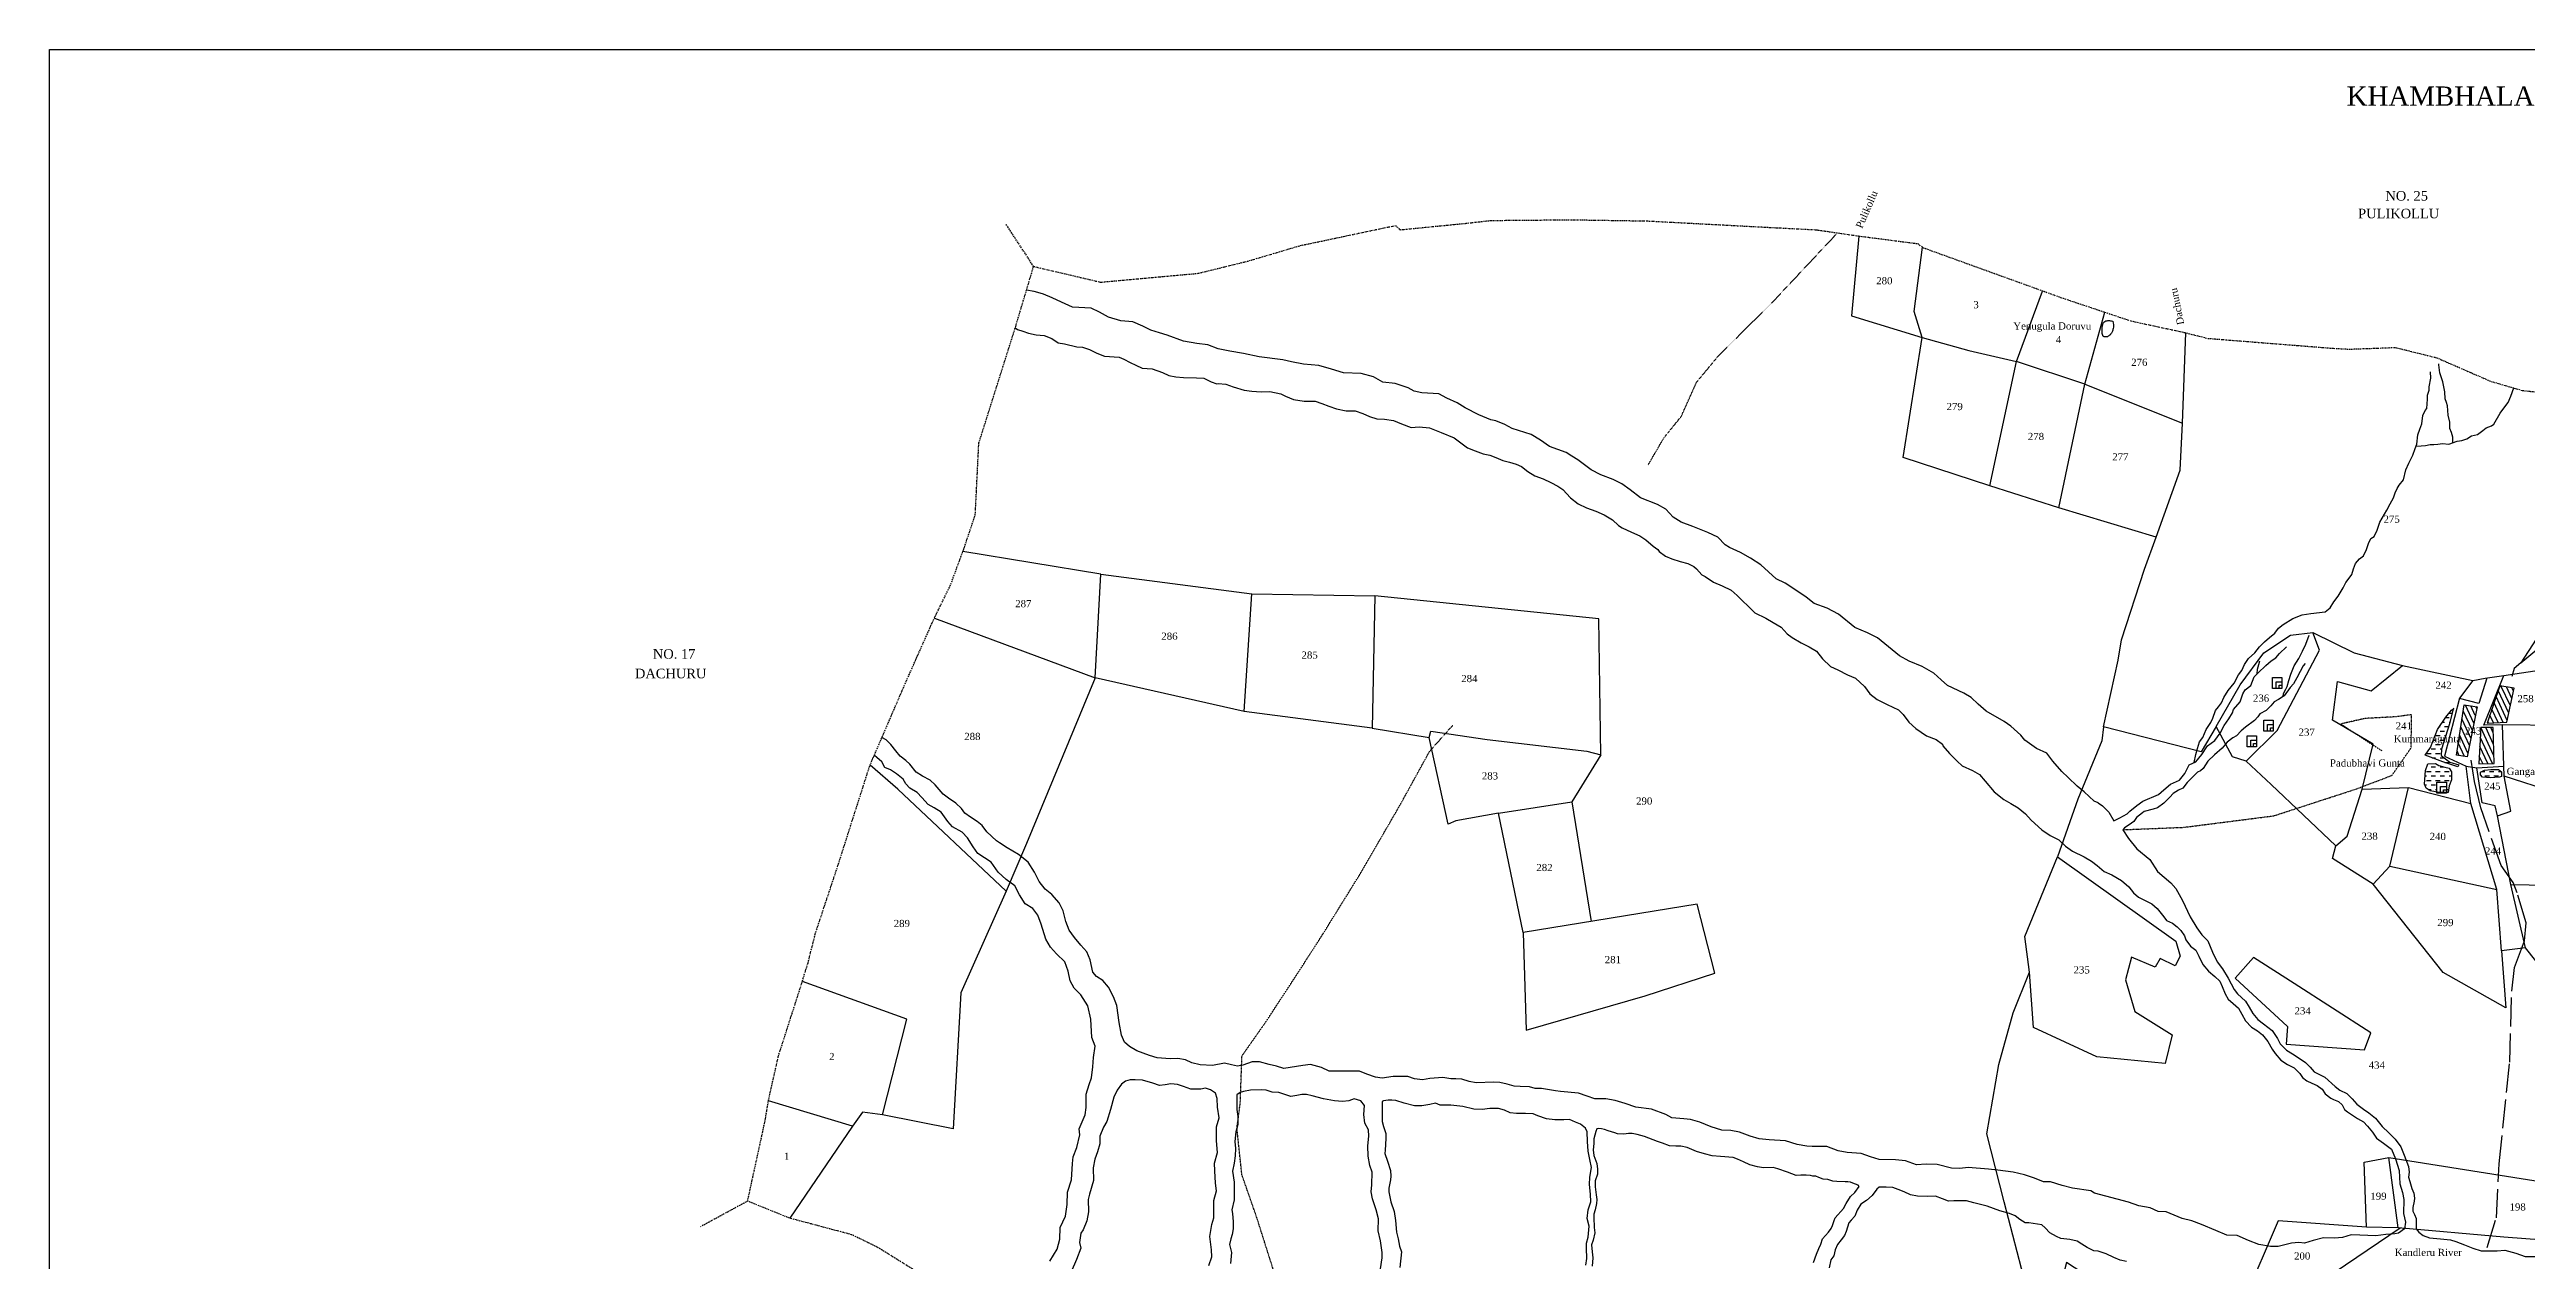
# Model space of a CAD drawing. Header units: millimetres. Extents: x 497 to 2247, y -457 to 1031.
# Drawn here: x 497 to 1532, y 525 to 1031 of the extents above; entities that cross this region are included whole.
import ezdxf

# ---------------------------------------------------------------- set-up
doc = ezdxf.new("R2010")
doc.units = ezdxf.units.MM
doc.header["$MEASUREMENT"] = 0
for name, pattern in [('ACAD_ISO02W100', [15, 12, -3]), ('ACAD_ISO07W100', [3, 0, -3]), ('BORDER', [1.75, 0.5, -0.25, 0.5, -0.25, 0, -0.25])]:
    doc.linetypes.add(name, pattern=pattern)
for name, color, linetype in [('CARTTRACK', 30, 'ACAD_ISO02W100'), ('NALA', 4, 'Continuous'), ('SQUAREWELL', 5, 'Continuous'), ('SURVEY_BND', 7, 'Continuous'), ('SURVEY_NO', 7, 'Continuous'), ('VILLAGE_AREA', 1, 'Continuous'), ('WATER_BODY', 4, 'Continuous')]:
    doc.layers.add(name, color=color, linetype=linetype)
doc.layers.add('FOOTPATH', color=150, linetype='ACAD_ISO07W100', lineweight=30)
doc.layers.add('VILL_BOUNDARY', color=6, linetype='BORDER', lineweight=30)
doc.styles.get("Standard").update_dxf_attribs({"font": 'TIMES.TTF'})

msp = doc.modelspace()

# ---------------------------------------------------------------- hatches: boundary and pattern name
at = {"layer": 'VILLAGE_AREA'}
h = msp.add_hatch(dxfattribs=at)
h.set_pattern_fill('ANSI31', color=256, scale=15, angle=70, style=0)
h.paths.add_polyline_path([(1527.2, 764.2), (1521.2, 765.2), (1516, 749.6), (1524.2, 749.9)])
h.paths.add_polyline_path([(1511.7, 756.4), (1506.3, 757.2), (1503.1, 736.1), (1507.6, 735.5)])
h.paths.add_polyline_path([(1518.4, 747.7), (1513.3, 747.7), (1512.5, 732.6), (1518.9, 732.7)])
h.paths.add_polyline_path([(1551.8, 771.1), (1548.6, 771.5), (1548.1, 763.2), (1551.6, 766.1)])
h.paths.add_polyline_path([(1475.9, 739.6), (1505.4, 739.6), (1505.4, 745.4), (1475.9, 745.4)], flags=9)
h.paths.add_polyline_path([(1505.9, 744), (1514.1, 744), (1514.1, 748.5), (1505.9, 748.5)], flags=9)
at = {"layer": 'WATER_BODY'}
h = msp.add_hatch(dxfattribs=at)
h.set_pattern_fill('DASH', color=256, scale=15, style=0)
h.paths.add_polyline_path([(1501.1, 729.2), (1500, 730.7), (1498.3, 731.1), (1495.8, 731.8), (1494.3, 732.7), (1491.1, 732.6), (1490.2, 729.8), (1489.8, 724.1), (1490.5, 722.4), (1492.1, 721.3), (1494.9, 720.8), (1494.9, 724.9), (1498.9, 724.9), (1498.9, 720.6), (1499.7, 720.6), (1500, 723.4), (1501, 725.9)])
h.paths.add_polyline_path([(1496.9, 738.7), (1500.2, 749.2), (1501.7, 755.5), (1501.1, 755), (1498.7, 752.1), (1495.2, 746.9), (1492.3, 739.3), (1490, 736.1), (1497.4, 733.4), (1503.7, 731.3), (1504.1, 732.1), (1500.3, 733.3), (1496.7, 736)])
h.paths.add_polyline_path([(1522, 728.1), (1521.9, 729.2), (1520.7, 730.2), (1519.7, 730.2), (1517.5, 730.2), (1514.8, 729.9), (1513.1, 729.1), (1513.1, 727.9), (1514, 726.9), (1517.3, 726.7), (1521.1, 727), (1522, 727.2)])
h.paths.add_polyline_path([(1475.9, 739.6), (1505.4, 739.6), (1505.4, 745.4), (1475.9, 745.4)], flags=9)

# ---------------------------------------------------------------- linework, layer by layer
msp.add_lwpolyline([(496.7, 1031.1), (2247, 1031.1), (2247, -456.9), (496.7, -456.9)], close=True)
at = {"layer": 'CARTTRACK'}
for points in [[(1530, 774.7), (1543, 785.7), (1559.8, 800.8), (1572, 810.3), (1578.4, 816), (1587.6, 832.9), (1590.7, 840.2), (1596.4, 863.6), (1600.4, 885.8), (1601.8, 893.1), (1600.9, 898.5), (1599, 897.1), (1595.7, 877.9), (1591.4, 872.8), (1582.1, 854.9), (1580.3, 848.8), (1572.5, 838.1), (1557.6, 815.9), (1536.4, 784.7), (1530, 774.7), (1527.3, 772.4), (1526.2, 769.1)], [(1515.9, 530.3), (1519.8, 542.8), (1521, 565.3), (1525.4, 607.8), (1526.2, 637.5), (1527.4, 647.4), (1531.5, 658.6), (1532.2, 666.1), (1528.5, 678.6), (1526.8, 683), (1521.8, 690), (1513.3, 714.1), (1510.6, 725.1), (1509.2, 734.1)]]:
    msp.add_lwpolyline(points, dxfattribs=at)
at = {"layer": 'FOOTPATH', "ltscale": 0.002}
for points in [[(1165.2, 857.6), (1171.8, 868.9), (1179, 877.8), (1185.4, 892.1), (1194.7, 903.3), (1217.2, 925.6), (1244.3, 954.5)], [(1052.7, 429.5), (1050, 431.7), (1043.4, 441.7), (1038.2, 448.2), (1033.5, 455.9), (1027.5, 471), (1020, 489.2), (1010.6, 514.2), (1001.5, 542.9), (995.3, 560.7), (993.2, 580.2), (994.6, 590.7), (995.3, 610.4), (1005, 624.2), (1019, 645.6), (1029.1, 661.3), (1044.9, 686.8), (1061.8, 716), (1073.8, 737.8), (1083.5, 748.7)], [(1363.6, 705), (1389.1, 706), (1426.7, 710.8), (1460.8, 721.9), (1469.8, 725.3), (1476.1, 727.7), (1484.2, 739.3), (1484.3, 753.1), (1477.8, 752.2), (1464.9, 751.5), (1454.7, 749.2), (1472.1, 737.9)]]:
    msp.add_lwpolyline(points, dxfattribs=at)
at = {"layer": 'NALA'}
for points in [[(1353.3, 716.3), (1351.6, 717), (1347.5, 720.9), (1344.5, 723.2), (1340.8, 726.8), (1338.1, 729.4), (1334.4, 733.6), (1331.9, 737), (1327.5, 738.9), (1322.7, 742.4), (1320.9, 744.5), (1316.8, 748.3), (1314, 750.3), (1306.5, 754.5), (1303.1, 757.5), (1300.2, 760.3), (1297.2, 762.1), (1290.3, 765.3), (1287.6, 767.6), (1284.6, 770.5), (1279.7, 773.3), (1274.3, 775.4), (1270.2, 777.7), (1264.1, 782.7), (1261, 785.2), (1256.8, 787.3), (1251.5, 789.6), (1244.7, 795.1), (1240, 797.6), (1234.6, 799.5), (1231.2, 802.2), (1227.3, 804.9), (1222.4, 808.1), (1218.7, 809.9), (1212.2, 815.8), (1208, 818.5), (1203.7, 820.9), (1199.2, 823), (1197.3, 824.1), (1194.3, 827.3), (1190.1, 829.2), (1183.8, 831.7), (1179, 833.5), (1175.6, 835.7), (1172.5, 839), (1169.1, 840.9), (1161.9, 843.7), (1157.6, 847.1), (1154.2, 849.6), (1150.5, 851.4), (1145.4, 853.3), (1141.3, 855.4), (1135.7, 859.6), (1133.2, 861.2), (1130.8, 862.7), (1123.9, 865.2), (1120.2, 867.8), (1116.3, 870.2), (1108.3, 872.7), (1105.2, 874.4), (1101.5, 875.9), (1099.4, 876.4), (1094.4, 878.4), (1088.6, 881.3), (1085.3, 883.5), (1081, 885.4), (1077.6, 887.2), (1070.5, 887.7), (1067.3, 888.4), (1064.8, 889.7), (1059.3, 891.6), (1054.2, 892.1), (1050.3, 894.3), (1045.2, 895.7), (1037.8, 896), (1032.8, 897.6), (1027.4, 899.1), (1021, 899.6), (1016, 900.6), (1012.4, 901.4), (1002.5, 902.7), (995.9, 904.1), (990.3, 905), (985.3, 906.1), (981.1, 907.7), (976.4, 908.2), (970.9, 909.2), (964, 911.7), (960.9, 912.7), (957.2, 913.9), (953.9, 915.5), (949.7, 917.3), (944.7, 917.8), (939.5, 919.3), (935.7, 921.3), (932.2, 923.1), (924.4, 923.4), (919.8, 925.5), (915.9, 927.4), (912.4, 928.9), (911, 929.3), (908.4, 930), (905.2, 930.5)], [(900.5, 914.8), (901.4, 914.1), (903.7, 913.4), (906, 912.6), (909.2, 911.9), (912.6, 911.6), (915.8, 910.4), (918.4, 908.5), (921.1, 908.1), (926.3, 906.9), (928.7, 906.7), (931.6, 905.7), (934.6, 904.2), (937.9, 903), (944, 902.5), (945.9, 901.7), (948.6, 900.3), (950.9, 899.2), (953.6, 898), (957.8, 897.7), (962.1, 896.1), (964.8, 894.9), (967.6, 894.3), (970.8, 894.1), (976.3, 893.9), (979.3, 893.8), (982.4, 892.2), (984.8, 891.4), (985.4, 891.5), (988.6, 891.2), (991.6, 890.2), (996.2, 888.7), (999.4, 888.3), (1003.3, 888.1), (1007, 888.2), (1011.6, 887.2), (1013.5, 886.3), (1016.9, 884.9), (1021.3, 884.1), (1025.9, 884.1), (1028.7, 883.2), (1031.7, 882), (1034.9, 880.9), (1038.9, 880.1), (1042.7, 880.1), (1045.9, 879), (1048.7, 877.7), (1051.7, 876.8), (1054.9, 876.6), (1058.7, 876.1), (1062, 874.7), (1066.1, 873.2), (1069.4, 873.4), (1073.7, 873), (1078.6, 871.1), (1084, 868.8), (1089.6, 864.7), (1092.8, 863.4), (1096.1, 862.2), (1098.9, 861.6), (1101.4, 860.6), (1104.4, 859.4), (1107.2, 858.6), (1110, 857.8), (1112.2, 856.9), (1114.9, 854.7), (1117.7, 853), (1121.3, 851.7), (1124.5, 850.1), (1127.4, 848.6), (1129.5, 847.2), (1132.7, 843.7), (1135.9, 841.3), (1139.3, 839.5), (1143.3, 838.1), (1146.7, 836.7), (1150.2, 834.5), (1152.8, 832.2), (1154.3, 831.2), (1158.2, 829.4), (1161.7, 827.8), (1164.2, 826.2), (1167.2, 823.6), (1169.2, 822.1), (1169.7, 821.3), (1172.4, 819.4), (1175.1, 818.3), (1178.5, 817.1), (1181.7, 816.3), (1184.2, 815), (1185.3, 814.1), (1187.6, 811.6), (1189, 810.8), (1192.4, 808.5), (1196.1, 806.9), (1199.8, 805.2), (1202.3, 802.9), (1204.6, 800.7), (1206.9, 798.5), (1209.7, 795.7), (1214.3, 793.4), (1217.4, 791.6), (1220.8, 789.7), (1223.2, 786.9), (1225.4, 785.3), (1229.1, 783.1), (1232.4, 781.5), (1235.5, 779.6), (1238, 776.5), (1241.4, 773.3), (1244.4, 771.8), (1248.5, 769.8), (1251.8, 768.4), (1255.6, 764.9), (1257.9, 761.8), (1260.9, 759.5), (1265.1, 757.4), (1269.8, 755.1), (1271.7, 753.1), (1274.2, 749.9), (1277, 747.3), (1281.5, 744.3), (1285.5, 742.7), (1288.2, 740.7), (1288.4, 740), (1291.1, 736.8), (1294.3, 733.6), (1296.4, 731.7), (1300.7, 729.8), (1303.7, 728.1), (1306, 725.3), (1309.8, 720.8), (1313.9, 717.6), (1316.8, 716), (1319.8, 714.2), (1322.9, 711.6), (1325.3, 709), (1329.7, 705), (1333.3, 702.6), (1336.9, 700.7), (1339.7, 698.1), (1342.5, 696), (1347.5, 693.6), (1350.5, 691.9), (1352.9, 690), (1355.8, 687.5), (1359, 686.1), (1363.1, 683.8), (1366.1, 681.1), (1368.1, 678.6), (1370.1, 676.8), (1373, 675.4), (1375.8, 674), (1377.9, 672), (1380.7, 668.6), (1381.9, 667), (1384.4, 665.9), (1386.4, 664.4), (1387.8, 662.9), (1389.4, 660.6), (1390, 659), (1391.9, 656.3), (1394.2, 654.6), (1395.4, 652.1), (1397, 648.7), (1399.4, 645.8), (1402.1, 643.6), (1404.2, 641.7), (1405.2, 639.4), (1406.4, 636.4), (1407.7, 634.2), (1409.8, 632.4), (1412, 630.4), (1413.4, 627.9), (1414.9, 625.1), (1417.4, 622.5), (1419.9, 620.9), (1422, 619.3), (1424.2, 616.4), (1426, 613.3), (1427.3, 611.5), (1429.7, 608.7), (1432.5, 606.8), (1435.2, 605.5), (1437.6, 603.1), (1438.7, 601.4), (1440.5, 600), (1442.6, 599), (1444.9, 598), (1446.9, 596.6), (1448.2, 594.6), (1450.6, 592.8), (1451.7, 592.2), (1453.8, 591.4), (1455.3, 590), (1456.3, 588), (1457.6, 587), (1461.7, 584.3), (1464.2, 582.9), (1465.9, 581), (1468, 578.6), (1469.7, 576.1), (1472.6, 574), (1476, 571.4), (1477.6, 567.4), (1479.1, 562.5), (1479.4, 557), (1480.5, 553.4), (1481.1, 550.4), (1480.9, 544.6), (1481.8, 541), (1481.4, 538.1), (1478.9, 536.3), (1477.3, 536.1), (1473.6, 535.8), (1469.4, 535.2), (1462.7, 535.5), (1459.1, 535.6), (1455.5, 534.5), (1452.1, 534.2), (1447.5, 534.4), (1443.2, 533.3), (1439.6, 532.2), (1437.2, 532.5), (1434.1, 532.2), (1431.3, 531.4), (1428.5, 530.8), (1425.3, 530.7), (1420.5, 531.6), (1416.2, 533.3), (1411.4, 535.3), (1407.1, 535.5), (1402.5, 537.5), (1396.5, 540), (1392.4, 541.5), (1388.4, 542.5), (1381.8, 545.2), (1378.4, 545.4), (1375.1, 546.9), (1370.3, 547.7), (1366, 549.3), (1361.3, 550.5), (1351.7, 553), (1350.3, 554), (1342.5, 555.2), (1338.3, 556.2), (1333.4, 557.8), (1330.5, 557.8), (1326.7, 559.3), (1322.5, 560.7), (1317.8, 561.9), (1311.4, 562.7), (1307.4, 563.1), (1298.9, 563.8), (1295.4, 563.4), (1292, 563.5), (1286, 565.1), (1281.4, 565.2), (1277.3, 564.9), (1272.7, 566.6), (1268.6, 567), (1261.7, 567.2), (1258.1, 568.2), (1254.2, 569.6), (1248.4, 570), (1244.6, 570.7), (1239.8, 572.5), (1233.7, 572.6), (1231.5, 572.7), (1227.4, 573.4), (1222.6, 574.9), (1215.8, 575.4), (1211.5, 575.8), (1207.8, 576.9), (1203.3, 578.6), (1199.7, 579.2), (1196, 579.4), (1191.5, 580.8), (1186.8, 582.7), (1182.9, 583.8), (1180.1, 584.1), (1175, 584.6), (1172.5, 585.9), (1166.5, 588.2), (1160, 589), (1155.6, 590.6), (1151.3, 591.8), (1147.4, 592.5), (1142.9, 592.5), (1139.6, 593.6), (1136, 594.9), (1128.5, 595.5), (1126.4, 595.9), (1120.5, 596.8), (1117.9, 596.8), (1115.5, 597.5), (1111.6, 597.6), (1109.1, 597.8), (1106.2, 598.6), (1103.1, 599.3), (1100.6, 599.4), (1093.3, 599.2), (1090.3, 599.8), (1087.3, 600.7), (1084.8, 600.8), (1082.7, 600.9), (1079.3, 601.4), (1073.9, 601), (1070.8, 600.5), (1067.4, 600.8), (1064.7, 601.8), (1058.5, 601.9), (1053.9, 601.2), (1051.2, 601.6), (1047.5, 602.8), (1044.5, 604), (1041.4, 604), (1037.2, 604), (1034.1, 604), (1031.8, 604.1), (1028.5, 605.6), (1023.9, 606.8), (1020.7, 606.4), (1018.1, 606), (1012.8, 605.2), (1009.8, 606.2), (1006.7, 606.9), (1002.6, 607.9), (999.6, 607.9), (995.7, 606.6), (993.4, 606.2), (990.9, 606.7), (988, 607.4), (983, 606.4), (977.8, 606.7), (974.4, 607.6), (971.7, 608.8), (968.5, 609.4), (965.3, 609.2), (959.8, 609.7), (956.7, 610.6), (951.3, 612.5), (948.3, 614.4), (946.2, 616.2), (945, 619.1), (943.9, 624.4), (943, 631.5), (941.6, 635.1), (939.5, 639.2), (937.2, 641.9), (934.5, 643.7), (933, 645.5), (931.9, 650.6), (930.5, 653.9), (928, 656.7), (925.3, 660), (923.1, 663), (921.7, 666.6), (920.5, 671.1), (918.9, 674.4), (915.8, 677.9), (913, 680.2), (910.5, 683.4), (908.6, 687.2), (905.9, 691.5), (901.9, 694.7), (897.2, 697.4), (893.9, 699.5), (892.7, 700.3), (888.6, 704.1), (886.7, 706.8), (884.6, 708.4), (881.8, 710.2), (879.4, 711.9), (878.1, 713.8), (875.7, 716.1), (872.6, 718.2), (870.4, 719.8), (867, 723.8), (864.9, 725.7), (861.8, 727.4), (859.1, 729), (856.4, 732.4), (854.8, 734), (852.4, 735.7), (850.6, 738), (848.5, 740.6), (846.5, 742.6), (844.8, 743.6)], [(1393.5, 733.1), (1394.1, 736.4), (1394.8, 739), (1395.7, 741.7), (1397.1, 743.5), (1398.4, 746.9), (1400.4, 749.8), (1401.2, 751.6), (1402.3, 754.9), (1403.6, 756.4), (1404.9, 758), (1405.8, 760.3), (1407.7, 763.2), (1410.1, 766.2), (1412, 769.8), (1413.4, 771.5), (1414.5, 774.1), (1416.2, 776.6), (1418.8, 779), (1420.8, 781.4), (1422.9, 783.6), (1424.9, 785.3), (1427.2, 787.1), (1428.7, 789.2), (1430.7, 790.8), (1434.7, 793.3), (1438.6, 794.8), (1442.2, 795.4), (1448.2, 796.1), (1450.3, 797.8), (1451.9, 800.3), (1453.6, 802.6), (1455.8, 806.1), (1456.9, 808.3), (1458.2, 810.2), (1459.3, 811.7), (1460.1, 814.1), (1460.9, 816.3), (1462.6, 818.3), (1464.2, 819.5), (1465.5, 822.2), (1466.3, 824.7), (1467.3, 826.8), (1468.7, 827.6), (1470, 830.2), (1471, 833.6), (1474, 838.6), (1475.4, 841.3), (1476.8, 843.8), (1477.5, 845.9), (1478.3, 847.7), (1479.1, 849.1), (1481, 851.3), (1481.9, 855.4), (1483.2, 858.3), (1484.9, 861.6), (1485.8, 864.4), (1486.5, 866.2), (1486.9, 870.1), (1487.8, 872.5), (1488.6, 874.7), (1489, 878.1), (1490, 880.2), (1490.7, 881.1), (1491, 885), (1491, 886.6), (1491.7, 888.7), (1491.7, 890.2), (1492.4, 893.7), (1492.3, 896.4)], [(1501.6, 866.9), (1501.6, 869.1), (1501, 871.1), (1500.3, 872.7), (1500.3, 875.4), (1499.7, 878.3), (1499.4, 882.2), (1499, 883.6), (1498.4, 885.1), (1498.2, 888), (1497.4, 892.2), (1496.1, 896), (1495.7, 899.3), (1495.7, 899.8)], [(1486.2, 865.3), (1488.3, 865.5), (1490.2, 865.6), (1492.1, 866.1), (1493.7, 866.1), (1495.3, 866.2), (1497.3, 866.5), (1499.9, 866.2), (1503.4, 867.5), (1505.4, 867.7), (1507.4, 868.4), (1509.4, 869.6), (1511.9, 870.2), (1514.1, 871.9), (1515.5, 873), (1517.7, 873.9), (1518.7, 874.5), (1521.4, 879.1), (1522.9, 881.2), (1524.7, 883.6), (1525.9, 886.2), (1527.1, 889.7)], [(1353.3, 716.3), (1355.1, 715), (1357.7, 712.3), (1359.9, 708.7), (1362.3, 710), (1365.4, 711.7), (1366.5, 712.7), (1369.4, 715.1), (1372, 716.9), (1378.5, 719.7), (1380.8, 721.7), (1383.6, 724), (1387.3, 725.7), (1389.5, 728.5), (1391.4, 732.1), (1394.2, 733.4), (1396.7, 736.5), (1399, 740.1), (1402.1, 742.3), (1404.3, 745.3), (1406, 748.5), (1408, 751.3), (1409.4, 753.8), (1409.9, 755.3), (1412.7, 758.5), (1413.8, 761.8), (1414.7, 763.5), (1417.1, 765.3), (1418.5, 768.9), (1420.2, 770.6), (1423.4, 773.7), (1425.6, 775.6), (1427.6, 776.9), (1429.1, 778.6), (1432, 781.5)], [(1430.6, 760.7), (1430.8, 761.9), (1431.7, 763.7), (1432.3, 764.9), (1433, 767.4), (1433.8, 770), (1435.3, 773.5), (1437.2, 776.6), (1438.7, 779.7), (1440.1, 782.6), (1441.5, 786.3)], [(1439.8, 774.5), (1439, 773.5), (1437.7, 771.1), (1436.4, 768.5), (1435, 766), (1433.6, 764.5), (1431, 761), (1428.7, 759.4), (1426.9, 758.4), (1425.5, 756.8), (1423.5, 754.8), (1420.9, 753.4), (1420, 752.2), (1418.7, 750.6), (1414.9, 747.9), (1413.1, 746.3), (1411.1, 744.3), (1409.6, 743.4), (1407.3, 741.6), (1405.1, 739.1), (1401.9, 736.3), (1399.1, 733.7), (1397.2, 730.6), (1396.1, 729.6), (1394.8, 729), (1390.5, 724.8), (1388.7, 722.3), (1386.9, 721.6), (1384.7, 720.2), (1383.2, 718.6), (1380.8, 716.1), (1378.1, 714.1), (1376.3, 713.6), (1372.5, 712.6), (1371.8, 712.1), (1369.3, 710.1), (1368.2, 708.4), (1366.2, 707), (1364.3, 705.8), (1363.6, 705), (1366, 701.3), (1369.5, 697), (1374.9, 692.5), (1378.1, 687.5), (1383.7, 682.8), (1385.8, 680.4), (1388.6, 675.4), (1391.8, 668.6), (1394.5, 664), (1396.6, 661), (1399.1, 658.6), (1401.1, 653.8), (1403, 649.8), (1405.3, 646.9), (1407.6, 643), (1410.2, 638.2), (1411.6, 636.4), (1414.9, 633.3), (1416.5, 630.8), (1418, 628.1), (1420, 625.6), (1422.4, 623.9), (1426, 621), (1428.3, 617.7), (1429.4, 615.5), (1432.1, 612.8), (1434.6, 611.3), (1437.8, 609.2), (1440, 607.7), (1442, 605.8), (1443.6, 603.8), (1448.1, 601.5), (1452.4, 597.7), (1454.3, 596.1), (1457.3, 594.7), (1459.5, 592.5), (1461.5, 590.2), (1464.2, 588.2), (1466.5, 586.7), (1469.3, 584.4), (1472.1, 580.9), (1474.9, 578.3), (1477.5, 575.7), (1479.8, 572.4), (1481.2, 568.9), (1483, 564.2), (1483.4, 561.9), (1483.1, 559.8), (1483.6, 557.9), (1484.5, 555), (1485.3, 553.1), (1485.5, 551), (1485.4, 549.7), (1484.9, 547.1), (1484.8, 545.6), (1485.5, 544.1), (1486.3, 542.4), (1486.3, 538.1), (1487.4, 536.8), (1489.2, 535.4), (1491.8, 534.4), (1496.4, 534), (1500.6, 533.6), (1502.9, 532.9), (1506.4, 531.4), (1510, 530), (1513.4, 528.9), (1520.1, 529), (1523.4, 529.2), (1528, 528), (1531.8, 526.6), (1537.5, 526.6)], [(1419.8, 770.2), (1419.9, 772.1), (1420.5, 774), (1420.9, 775.6)], [(915, 524.6), (918, 529.7), (919.1, 533.8), (919.3, 538.7), (921.5, 543.4), (922.2, 548.3), (922.3, 553.5), (924.1, 558.6), (924.4, 565.4), (924.8, 568.3), (926.3, 572.2), (927.5, 577.4), (927.2, 580), (929.7, 585.8), (930.2, 588.9), (930.2, 594.5), (931.4, 598.5), (932.4, 601.3), (933, 605.9), (933.2, 609.8), (933.9, 614.5), (932.5, 618.2), (932.1, 625.8), (930.8, 631.4), (928, 636), (925.1, 638.8), (923.5, 641.8), (922.7, 645.9), (921.2, 649.8), (917.8, 653.1), (915.3, 655.9), (913.3, 659.3), (911.3, 665.5), (909.9, 669.3), (907.9, 672), (904.6, 674), (902.3, 677.8), (900.3, 681.6), (896.7, 684.2), (893.4, 687.2), (890.4, 691.5), (887.7, 693.3), (884.9, 695), (882.9, 697.9), (880.5, 701.6), (878.3, 704), (874.3, 706.2), (872.3, 708.4), (869.5, 712.3), (866.6, 714.2), (864.1, 715.6), (861.4, 718.5), (859.5, 720.6), (856.5, 722.3), (854.8, 724.2), (853.6, 726.1), (850.9, 728.4), (848.3, 730.1), (846, 731), (844.8, 733.4), (842.7, 735.2), (841.6, 736)], [(981.5, 522.8), (982.7, 526.5), (982.6, 529.4), (981.9, 535), (982.7, 539.9), (983.5, 542.8), (983.5, 546.4), (983.5, 550), (984.7, 554.1), (984.2, 557.2), (984, 562.4), (983.8, 565.6), (985.1, 570.1), (984.7, 575), (984.7, 578.9), (984.7, 580.8), (985.8, 584.5), (985.1, 589), (984.9, 592.6), (984.2, 594.8), (982.1, 596.2), (980, 596.9), (978.1, 596.6), (973.9, 596.5), (970.8, 597.7), (968.4, 598.5), (965.6, 598.7), (963.2, 598.3), (960.9, 598.1), (958, 599.1), (953.7, 600.3), (950.7, 600.5), (948.6, 600.5), (946.6, 599.9), (945, 598.6), (943.2, 596.1), (941.7, 593.2), (940.3, 588), (938.8, 583), (937.4, 580.6), (935.9, 576.9), (935.9, 573.7), (934.9, 570.4), (933.8, 567.3), (933.1, 563.7), (933.3, 558.4), (931.6, 552.7), (931, 550.4), (931.1, 545.3), (930.4, 541.5), (928.9, 537.8), (927.9, 536.4), (927.4, 532.4), (927.9, 530.1), (926.1, 525.3), (923.9, 520.2)], [(1053.2, 521.4), (1054, 526), (1054, 528.3), (1053.2, 533.1), (1052.2, 537.3), (1052.4, 542.3), (1051.4, 546.1), (1049.9, 550.7), (1049.4, 553.6), (1049.6, 556.5), (1049.7, 561.8), (1048.8, 564.6), (1048.1, 568.5), (1048, 572.8), (1048.4, 576.9), (1048.2, 579.6), (1046.7, 582.3), (1046.2, 585.9), (1046.5, 589.7), (1045, 591.7), (1042.2, 592.5), (1040, 591.7), (1037.4, 591.4), (1034, 591.7), (1029.4, 592.5), (1024.6, 593.7), (1022.3, 594.3), (1020.3, 594.3), (1018.3, 593.9), (1015.7, 593.5), (1010.7, 595.1), (1007.9, 595.3), (1005.4, 596.1), (1003.3, 596.2), (998.9, 596.1), (996, 595.6), (994.5, 595.1), (993.2, 594.2), (993.2, 591.5), (993.2, 588.1), (993.6, 585.1), (993.6, 581.7), (992.8, 578.7), (992.3, 574.6), (992.6, 571.7), (992.5, 568.6), (992, 565.6), (991.4, 562.2), (992, 557.6), (992, 554.1), (992, 550.3), (991.1, 546.1), (991.3, 544.5), (991.7, 541.1), (991.7, 538.2), (991.2, 535.8), (990.7, 534), (990.1, 531.6), (990.9, 528.3), (990.5, 523.7)], [(1139.1, 523), (1139.5, 525.8), (1139.4, 530.1), (1139.4, 532.2), (1140, 534.6), (1140.5, 539.2), (1139.7, 542.4), (1140.1, 546.1), (1141.2, 549.5), (1141, 552.6), (1140.6, 556.7), (1140.7, 559.8), (1141.4, 563.8), (1140.8, 567.2), (1140.1, 570.6), (1139.8, 574.6), (1139.6, 578.7), (1139, 580.3), (1136.9, 581.9), (1134.8, 582.8), (1132.3, 583.8), (1129.9, 583.7), (1126.1, 583.7), (1122.7, 584.1), (1119, 585.4), (1117, 586.2), (1113.8, 586.4), (1110.1, 586.3), (1107.5, 586.7), (1105.1, 587.7), (1102.6, 588.4), (1099, 588.4), (1095.8, 588.1), (1092.3, 588.2), (1087.6, 589.3), (1082.7, 589.9), (1080.1, 589.9), (1078.2, 589.9), (1076.3, 590.7), (1073.9, 590.1), (1070.5, 589.5), (1067.5, 589.6), (1063.1, 590.7), (1059.6, 591.8), (1058, 592), (1056.4, 592), (1054.5, 591.6), (1053.9, 591.4), (1053.9, 588.1), (1054, 583), (1054.5, 580.9), (1055.5, 578), (1055.5, 575.9), (1055.2, 571), (1055, 569.6), (1056.2, 566.5), (1057.4, 562.6), (1057.6, 560.2), (1057.4, 558.6), (1056.7, 555.2), (1056.7, 553.6), (1057.5, 549.5), (1059, 545.4), (1059.5, 541.7), (1059.9, 536.7), (1060.6, 533.9), (1061.2, 530.9), (1062, 528.6), (1061.3, 522)], [(1234.3, 524.1), (1235.6, 527.6), (1236.5, 529.9), (1237.4, 531.8), (1238.1, 533.9), (1240.5, 536.8), (1241.6, 538.3), (1242.2, 539.6), (1242.9, 541.6), (1243.4, 542.7), (1246.8, 546.6), (1248, 548.8), (1249.8, 551.6), (1251.5, 553.3), (1253.4, 555.8), (1252.9, 556.4), (1251.8, 556.8), (1250.7, 557.2), (1249.7, 557.6), (1248.6, 557.8), (1247.5, 557.8), (1244.1, 557.9), (1242.3, 558.1), (1240.3, 558.8), (1238.3, 558.9), (1236.5, 559.6), (1235.2, 560.1), (1234, 560.1), (1233, 560.4), (1231.2, 560.6), (1229, 560.6), (1227, 560.5), (1223.4, 561.8), (1219.3, 563.2), (1217.4, 563.8), (1213.4, 563.7), (1210.8, 564), (1207.6, 564.9), (1205, 566.1), (1202.5, 567.3), (1200.7, 568), (1195.4, 568.4), (1191.9, 568.6), (1188.7, 569.5), (1185.4, 570.5), (1181.5, 572.2), (1178.8, 572.7), (1176.7, 572.7), (1174, 572.9), (1171.2, 573.9), (1169.1, 574.7), (1163.6, 576.7), (1160.5, 577.6), (1158.4, 578), (1156.9, 578), (1155, 577.7), (1152.3, 577.8), (1151.2, 578.3), (1148.4, 579.1), (1146.9, 579.7), (1145.6, 580), (1144.4, 580.1), (1143.7, 580), (1143.2, 578.9), (1142.5, 575.8), (1142.4, 573.8), (1142.1, 571.2), (1142.5, 568.8), (1143.7, 565.5), (1143.9, 563.1), (1143.9, 561), (1143, 558.2), (1143, 555.7), (1143.4, 552.3), (1143.7, 550.4), (1143.6, 548.8), (1143, 546.1), (1142.4, 544.3), (1142.4, 542.9), (1142.6, 538.7), (1142.9, 536.5), (1142.2, 533.4), (1141.5, 531.4), (1141.8, 528.6), (1142, 526), (1141.8, 522.6)], [(1365.2, 524.5), (1362.5, 525), (1359.8, 526.1), (1356.6, 527.7), (1353.3, 528.8), (1351.5, 528.9), (1348.7, 530.4), (1346.5, 531.8), (1344.5, 533), (1341.4, 533.7), (1337.7, 534.1), (1335.9, 535), (1333.1, 536.5), (1331.2, 538.5), (1329.8, 539.8), (1324.3, 540.6), (1322.8, 540.7), (1320.6, 542), (1318.6, 543.6), (1316.2, 544.6), (1312.2, 545.7), (1306.9, 547.6), (1301.3, 549), (1298.2, 549.8), (1293, 549.8), (1290.7, 549.7), (1288.2, 550.7), (1285.3, 551.8), (1281.9, 551.7), (1277.8, 551.8), (1274.9, 552.3), (1272.2, 553.6), (1269.7, 554.6), (1267.4, 555.4), (1264.6, 555.5), (1261.7, 555.6), (1260.8, 554.7), (1258.8, 552.1), (1256.5, 550), (1254.1, 548.5), (1252.6, 546), (1251.6, 543.5), (1250, 541.8), (1249.1, 540.6), (1247.9, 537.1), (1247.2, 535.4), (1245.8, 533.5), (1244.3, 531.6), (1243.4, 529.4), (1242.8, 526.9), (1241.5, 525.2), (1240.8, 521.9)]]:
    msp.add_lwpolyline(points, dxfattribs=at)
at = {"layer": 'SQUAREWELL'}
for points in [[(1426.2, 768.6), (1430.1, 768.6), (1430.1, 764), (1426.2, 764)], [(1427.7, 766.8), (1430.1, 766.8), (1430.1, 764), (1427.7, 764)], [(1429, 765.4), (1430.1, 765.4), (1430.1, 764), (1429, 764)], [(1422.5, 750.8), (1426.5, 750.8), (1426.5, 746.2), (1422.5, 746.2)], [(1424.1, 749), (1426.5, 749), (1426.5, 746.2), (1424.1, 746.2)], [(1425.3, 747.6), (1426.5, 747.6), (1426.5, 746.2), (1425.3, 746.2)], [(1415.6, 744.3), (1419.5, 744.3), (1419.5, 739.6), (1415.6, 739.6)], [(1417.1, 742.5), (1419.5, 742.5), (1419.5, 739.6), (1417.1, 739.6)], [(1418.3, 741.1), (1419.5, 741.1), (1419.5, 739.6), (1418.3, 739.6)], [(1494.9, 724.9), (1498.9, 724.9), (1498.9, 720.3), (1494.9, 720.3)], [(1496.5, 723.1), (1498.9, 723.1), (1498.9, 720.3), (1496.5, 720.3)], [(1497.7, 721.7), (1498.9, 721.7), (1498.9, 720.3), (1497.7, 720.3)]]:
    msp.add_lwpolyline(points, close=True, dxfattribs=at)
at = {"layer": 'SURVEY_BND'}
for points in [[(1253.2, 953.2), (1250.1, 919.8), (1279.7, 910.8), (1276.3, 921.7), (1279.8, 948.5)], [(1336.8, 839.5), (1308, 848.7), (1319.1, 900.8), (1330, 930.2)], [(1347.7, 891.2), (1356.1, 921.3)], [(1402.7, 748.2), (1396.3, 737.6), (1355.6, 748), (1361.7, 775.9), (1363, 784.4), (1372.7, 813.9), (1377.5, 827.3), (1387.6, 855.3), (1388.6, 875), (1390, 912.7)], [(1308, 848.7), (1271.8, 860.6), (1279.7, 910.8), (1299.2, 905.3), (1319.1, 900.8)], [(1347.7, 891.2), (1319.1, 900.8)], [(1377.5, 827.3), (1336.8, 839.5), (1347.7, 891.2), (1388.6, 875)], [(936.3, 811.9), (878.6, 821.3)], [(996.2, 754.4), (934, 768.5), (936.3, 811.9), (999.5, 803.6)], [(1049.7, 747.5), (996.2, 754.4), (999.5, 803.6), (1050.9, 802.8)], [(1145.4, 736.3), (1144.5, 793.1), (1050.9, 802.8), (1049.7, 747.5), (1073.6, 743.6)], [(866.7, 793.5), (934, 768.5)], [(1415.2, 733.6), (1409.5, 735.4), (1402.7, 748.2), (1412.7, 765.6), (1422.6, 778.9), (1433.7, 786.3), (1443.1, 787.4)], [(1452.7, 698.2), (1425.6, 723.9), (1415.2, 733.6), (1428.1, 746.5), (1445.9, 780.1), (1443.1, 787.4), (1460.4, 778.9), (1480.5, 773.6)], [(934, 768.5), (905.2, 699.2), (896.7, 679.3), (851.4, 721.9), (839.8, 732)], [(1463.7, 721.9), (1468.3, 740.8), (1451.3, 750.8), (1453.4, 767), (1467.5, 763.1), (1480.5, 773.6), (1510, 767.4), (1504.4, 760), (1498.1, 735.8), (1507.1, 731.6)], [(1515.8, 768.4), (1512.5, 757.8), (1504.4, 759.8)], [(1510, 767.4), (1515.1, 768.3), (1522.9, 769.4)], [(1545.6, 748.6), (1522.3, 748.9), (1514.5, 748.7), (1522.9, 769.4), (1547.8, 773.3)], [(1102.6, 711.9), (1084.7, 708.7), (1081.5, 707.3), (1073.6, 743.6), (1074.3, 746.2), (1097.8, 742.7), (1139.5, 737.9), (1145.4, 736.3), (1133.3, 716.7)], [(1355.6, 748), (1354.8, 742.2), (1344.8, 717.8), (1336.3, 693.7)], [(1564.6, 714), (1523, 727.4), (1522.3, 748.9)], [(1532, 655.6), (1521.9, 654.4), (1520, 680), (1509.1, 715.9), (1507.1, 731.6), (1511.6, 730.8)], [(1520.3, 710.8), (1519.3, 715), (1513.8, 716.2), (1511.6, 730.8), (1522.9, 731.5)], [(1525.8, 682.1), (1520.3, 710.8), (1525.9, 712.8), (1523, 727.4)], [(1112.9, 662), (1102.6, 711.9), (1133.3, 716.7), (1141.3, 666.6)], [(1468.3, 682.3), (1451.3, 692.9), (1452.7, 698.2), (1457.4, 702.3), (1463.7, 721.9), (1483.1, 722.7)], [(1475.3, 689.8), (1483.1, 722.7), (1509.1, 715.9)], [(1336.3, 693.7), (1385.8, 658.4), (1387.6, 652.1), (1385.5, 648.1), (1379.2, 651.1), (1377.2, 647.5), (1367.2, 651.7), (1364.7, 642.2), (1368.6, 629), (1384.2, 619.3), (1381.3, 607.2), (1352.8, 610), (1326.3, 622.3), (1324.6, 645.5), (1322.6, 660.4), (1336.3, 693.7)], [(1521.9, 654.4), (1523.8, 630.6), (1497.5, 645.3), (1468.3, 682.3), (1475.3, 689.8), (1520, 680)], [(896.7, 679.3), (877.7, 636.8), (874.5, 579.9), (845, 585.8), (855.2, 625.8), (811.5, 641.6)], [(1114.1, 621.2), (1163.9, 635.5), (1193, 645), (1185.7, 673.9), (1112.9, 662), (1114.1, 621.2)], [(1552.4, 629.8), (1532, 655.6), (1525.8, 682.1), (1556.6, 681.5)], [(1414.2, 508.1), (1400.6, 505.3), (1395.8, 496.8), (1383.2, 495.9), (1340, 524.1), (1330.7, 488.6), (1324.9, 507.6), (1314, 549.5), (1306.7, 577.9), (1311.7, 606.9), (1317.8, 628.4), (1324.6, 645.5)], [(1431.9, 615.3), (1464.6, 613), (1467.3, 620.1), (1435.2, 640.7), (1418.3, 651.6), (1410.6, 643), (1432.5, 622.8), (1431.9, 615.3)], [(845, 585.8), (836.7, 586.9), (832.5, 581), (797.3, 591.6)], [(832.5, 581), (806.2, 542.6)], [(1478.7, 538.6), (1465.5, 538.9), (1464.5, 566), (1474.8, 567.9)], [(1591, 529.5), (1522.9, 534.6), (1478.7, 538.6), (1474.8, 567.9), (1515.2, 561.5), (1556.5, 555), (1591.6, 549.5)], [(1465.5, 538.9), (1428.6, 541.5), (1414.2, 508.1), (1433.9, 507.6), (1479.6, 538.5)]]:
    msp.add_lwpolyline(points, dxfattribs=at)
at = {"layer": 'VILL_BOUNDARY'}
for points in [[(862.1, 518.5), (843, 530.4), (832.1, 535.7), (806.2, 542.6), (788.6, 549.7), (796, 583.6), (797.3, 591.6), (801.5, 610.4), (809.9, 636.5), (813.9, 649.4), (816.9, 661.4), (826.6, 690.7), (839.8, 732), (855, 767.2), (866.7, 793.5), (873.3, 806.9), (879, 822.3), (883.8, 836.6), (885.3, 866.7), (900.7, 915.4), (908.2, 940.5), (936.2, 933.9), (977, 937.6), (997.7, 942.7), (1019.7, 949.2), (1059.5, 957.6), (1061.4, 955.8), (1088.9, 958.5), (1099.4, 959.7), (1132.9, 960), (1164.7, 959.5), (1214.1, 956.9), (1235.4, 955.8), (1253.2, 953.2), (1277.9, 950), (1280.2, 948.3), (1338.6, 927.2), (1367, 917.7), (1388.4, 913.1), (1399.2, 910.4), (1451, 906.3), (1458.3, 905.9), (1477.5, 906.6), (1494.9, 902.3), (1517.6, 892.4), (1530.8, 888.6), (1555.3, 886)], [(908.2, 940.5), (896.6, 958.2)], [(788.6, 549.7), (768.9, 539)]]:
    msp.add_lwpolyline(points, dxfattribs=at)
at = {"layer": 'VILLAGE_AREA'}
for points in [[(1507.6, 735.5), (1503.1, 736.1), (1506.3, 757.2), (1511.7, 756.4), (1507.6, 735.5)], [(1516, 749.6), (1524.2, 749.9), (1527.2, 764.2), (1521.2, 765.2), (1516, 749.6)], [(1512.5, 732.6), (1518.9, 732.7), (1518.4, 747.7), (1513.3, 747.7), (1512.5, 732.6)]]:
    msp.add_lwpolyline(points, dxfattribs=at)
at = {"layer": 'WATER_BODY'}
for points in [[(1359.5, 917.6), (1359.6, 916.8), (1359.7, 916.2), (1359.7, 915.6), (1359.7, 915.1), (1359.6, 914.6), (1359.5, 914.1), (1359.4, 913.8), (1359.3, 913.4), (1359.2, 913.1), (1359, 912.8), (1358.9, 912.6), (1358.7, 912.4), (1358.5, 912.2), (1358.4, 912), (1358.2, 911.8), (1358, 911.7), (1357.9, 911.6), (1357.7, 911.4), (1357.5, 911.3), (1357.4, 911.2), (1357.2, 911.1), (1357, 911.1), (1356.8, 911), (1356.7, 911), (1356.5, 911), (1356.3, 911), (1356.1, 911), (1355.9, 911.1), (1355.8, 911.1), (1355.6, 911.2), (1355.5, 911.3), (1355.3, 911.5), (1355.2, 911.6), (1355.2, 911.7), (1355.1, 911.9), (1355.1, 912.1), (1355, 912.3), (1355, 912.5), (1355, 912.7), (1355, 913), (1355, 913.2), (1355, 913.5), (1355, 913.8), (1355, 914.1), (1355, 914.4), (1355, 914.6), (1355, 914.9), (1355, 915.2), (1355.1, 915.5), (1355.1, 915.7), (1355.1, 915.9), (1355.2, 916.1), (1355.3, 916.3), (1355.3, 916.5), (1355.4, 916.7), (1355.5, 916.9), (1355.6, 917), (1355.7, 917.1), (1355.9, 917.3), (1356, 917.4), (1356.2, 917.5), (1356.3, 917.6), (1356.5, 917.7), (1356.7, 917.7), (1356.9, 917.8), (1357.1, 917.8), (1357.3, 917.9), (1357.6, 917.9), (1358, 917.9), (1358.4, 917.8), (1358.9, 917.7), (1359.5, 917.6)], [(1503.7, 731.3), (1497.4, 733.4), (1490, 736.1), (1492.3, 739.3), (1495.2, 746.9), (1498.7, 752.1), (1501.1, 755), (1502, 755.7), (1501.7, 755.5), (1500.2, 749.2), (1496.9, 738.7), (1496.7, 736), (1500.3, 733.3), (1504.1, 732.1), (1503.7, 731.3)], [(1499.7, 720.6), (1495.9, 720.6), (1492.1, 721.3), (1490.5, 722.4), (1489.8, 724.1), (1490.2, 729.8), (1491.1, 732.6), (1494.3, 732.7), (1495.8, 731.8), (1498.3, 731.1), (1500, 730.7), (1501.1, 729.2), (1501, 725.9), (1500, 723.4), (1499.7, 720.6)], [(1521.1, 727), (1517.3, 726.7), (1514, 726.9), (1513.1, 727.9), (1513.1, 729.1), (1514.8, 729.9), (1517.5, 730.2), (1519.7, 730.2), (1520.7, 730.2), (1521.9, 729.2), (1522, 728.1), (1522, 727.2), (1521.1, 727)]]:
    msp.add_lwpolyline(points, dxfattribs=at)

# ---------------------------------------------------------------- texts
at = {"layer": 'SURVEY_NO'}
for s, height, p in [('KHAMBHALAPALLI', 8, (1457.2, 1007.7)), ('PULIKOLLU', 4, (1462, 960.6)), ('NO. 25', 4, (1473.4, 968)), ('280', 3, (1260.5, 933)), ('3', 3, (1301.1, 923)), ('Yenugula Doruvu', 3, (1317.8, 914.1)), ('4', 3, (1335.6, 908.4)), ('276', 3, (1367.1, 898.9)), ('279', 3, (1289.9, 880.4)), ('278', 3, (1323.9, 867.9)), ('277', 3, (1359.2, 859.4)), ('275', 3, (1472.6, 833.3)), ('287', 3, (900.5, 798)), ('286', 3, (961.6, 784.4)), ('NO. 17', 4, (749, 776.5)), ('285', 3, (1020.2, 776.5)), ('DACHURU', 4, (741.5, 768.3)), ('284', 3, (1087, 766.7)), ('242', 3, (1494.3, 763.9)), ('236', 3, (1418, 758.5)), ('258', 3, (1528.6, 758.3)), ('237', 3, (1437.1, 744.3)), ('241', 3, (1477.7, 746.9)), ('243', 3, (1506.7, 744.8)), ('288', 3, (879.2, 742.5)), ('Kummaragunta', 3, (1476.9, 741.5)), ('283', 3, (1095.6, 726)), ('Padubhavi Gunta', 3, (1450.2, 731.4)), ('Gangammabhavi', 3, (1524.1, 727.9)), ('290', 3, (1160.1, 715.5)), ('245', 3, (1514.7, 721.7)), ('238', 3, (1463.4, 700.8)), ('240', 3, (1491.9, 700.7)), ('244', 3, (1515, 694.6)), ('282', 3, (1118.4, 687.7)), ('289', 3, (849.7, 664.3)), ('299', 3, (1495.1, 664.7)), ('281', 3, (1147, 649.2)), ('235', 3, (1343, 644.9)), ('234', 3, (1435.4, 627.8)), ('2', 3, (822.7, 608.7)), ('434', 3, (1466.4, 605.1)), ('1', 3, (803.8, 567)), ('199', 3, (1467.1, 550.3)), ('198', 3, (1525.3, 545.8)), ('200', 3, (1435.2, 525.3)), ('Kandleru River', 3, (1477.3, 526.8))]:
    msp.add_text(s, height=height, dxfattribs=at).set_placement(p)
for s, rotation, p in [('Pulikollu', 66.4887, (1254.6, 956.1)), ('Dachuru', 101.45, (1389.3, 916.4))]:
    msp.add_text(s, height=3, rotation=rotation, dxfattribs=at).set_placement(p)

doc.saveas('drawing.dxf')
